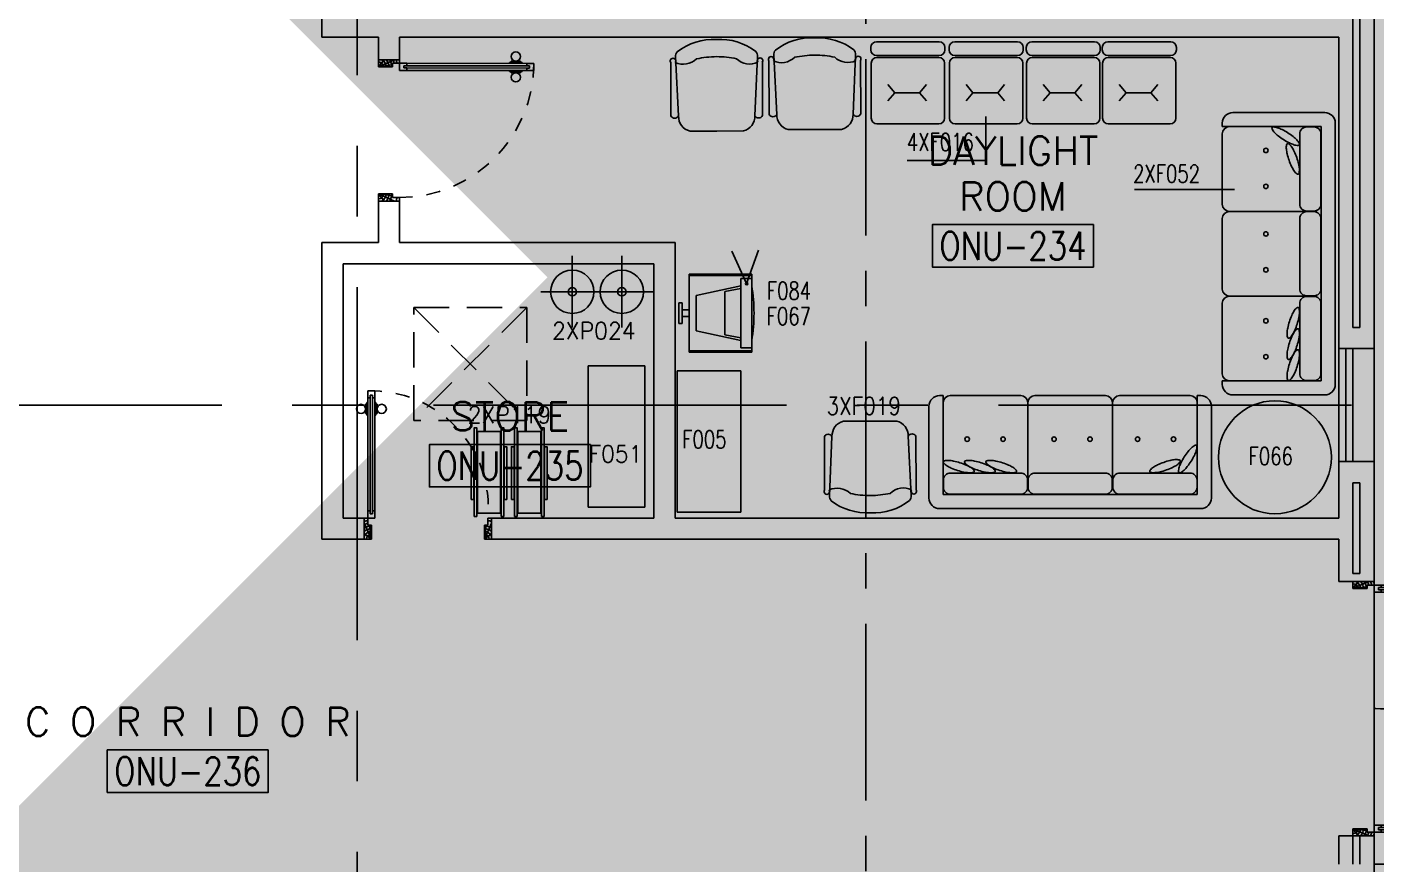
# Model space of a CAD drawing. Extents: x 88852.7 to 88945.7, y 39921.6 to 40001.1.
# Drawn here: x 88883.63 to 88893.18, y 39936.03 to 39941.96 of the extents above; entities that cross this region are included whole.
import ezdxf
from ezdxf.enums import TextEntityAlignment as Align

# ---------------------------------------------------------------- set-up
doc = ezdxf.new("R2010")
doc.units = 0
doc.header["$MEASUREMENT"] = 0
for name, pattern in [('CENTER', [2, 1.25, -0.25, 0.25, -0.25]), ('CENTERX2', [4, 2.5, -0.5, 0.5, -0.5]), ('HIDDEN', [0.375, 0.25, -0.125])]:
    doc.linetypes.add(name, pattern=pattern)
for name, color, linetype in [('A-TEXT', 7, 'CONTINUOUS'), ('AXES', 11, 'CENTERX2'), ('AXES1', 11, 'CENTER'), ('DOOR', 7, 'CONTINUOUS'), ('EJ', 9, 'CONTINUOUS'), ('INSUL', 4, 'CONTINUOUS'), ('MEDICAL', 4, 'CONTINUOUS'), ('NON-MEDICAL', 4, 'CONTINUOUS'), ('RM-BOX', 4, 'CONTINUOUS'), ('RM-NAME', 2, 'CONTINUOUS'), ('RM-NO', 2, 'CONTINUOUS'), ('ROOF', 7, 'CONTINUOUS'), ('SHAFT', 4, 'CONTINUOUS'), ('WALL', 4, 'CONTINUOUS'), ('WIN', 3, 'CONTINUOUS')]:
    doc.layers.add(name, color=color, linetype=linetype)
doc.styles.add('ROMANS', font='ROMANS.shx', dxfattribs={"width": 0.6})
doc.dimstyles.new('DIM-OUT', dxfattribs={"dimscale": 0, "dimtxt": 0.24, "dimasz": 0.08, "dimexe": 0.02, "dimexo": 0.02, "dimgap": 0.05, "dimtad": 1, "dimdec": 0, "dimlfac": 1000, "dimzin": 0, "dimdsep": 46, "dimtxsty": 'ROMANS', "dimblk1": 'ARCHTICK', "dimblk2": 'ARCHTICK', "dimsah": 1, "dimcen": 0.01, "dimdle": 0.08, "dimclrd": 4, "dimclre": 4, "dimclrt": 2, "dimadec": 0, "dimazin": 0, "dimtp": 2, "dimtm": 2, "dimtfac": 0.114286, "dimtdec": 0, "dimtix": 1, "dimtmove": 2, "dimatfit": 3, "dimldrblk": 'ARCHTICK', "dimfxl": 0, "dimtolj": 1, "dimtzin": 0, "dimarcsym": 0})

# ---------------------------------------------------------------- blocks, each defined once
blk = doc.blocks.new('D1000')
at = {"layer": 'DOOR', "color": 7, "linetype": 'ByBlock'}
for p, q in [((0, 0), (-150, 0)), ((-150, 0), (-150, -25)), ((-150, 0), (0, 0)), ((0, -50), (-113.7, 0)), ((0, -50), (-40.1, 0)), ((0, -50), (0, 0)), ((-1050, -25.2), (-1100, -25.2)), ((-1100, -75.2), (-1100, -25.2)), ((-1100, -25.2), (-1100, -75.2)), ((-1050, -75.2), (-1100, -75.2)), ((-1050, -42.2), (-1070, -42.2)), ((-1070, -42.2), (-1070, -58.2)), ((-1050, -58.2), (-1070, -58.2)), ((-1050, -25.2), (-1050, -42.2)), ((-1050, -58.2), (-1050, -75.2)), ((-927.6, -18), (-1017.6, -18)), ((-1017.6, -25.2), (-1017.6, -18)), ((-1017.6, -75.2), (-1017.6, -82.4)), ((-927.6, -82.4), (-1017.6, -82.4)), ((-1005, -9), (-940.2, -9)), ((-1005, -18), (-1005, -9)), ((-1005, -18), (-940.2, -18)), ((-1005, -82.4), (-940.2, -82.4)), ((-1005, -82.4), (-1005, -91.4)), ((-1005, -91.4), (-940.2, -91.4)), ((-940.2, -18), (-940.2, -9)), ((-940.2, -82.4), (-940.2, -91.4)), ((-927.6, -25.2), (-927.6, -18)), ((-927.6, -75.2), (-927.6, -82.4)), ((-200, -42), (-200, -25)), ((-200, -25), (-150, -25)), ((-180, -42), (-200, -42)), ((-200, -75), (-200, -58)), ((-200, -58), (-180, -58)), ((-150, -75), (-200, -75)), ((-180, -58), (-180, -42)), ((-150, -75), (-150, -25)), ((-150, -25), (-100, -25)), ((-100, -25), (-100, -50)), ((0, -50), (-100, -36.6)), ((-100, -50), (0, -50)), ((0, -950), (-113.7, -1000)), ((-100, -975), (-100, -950)), ((0, -950), (-100, -963.4)), ((-100, -950), (0, -950)), ((0, -950), (-40.1, -1000)), ((0, -950), (0, -1000)), ((-150, -975), (-100, -975)), ((-150, -1000), (-150, -975)), ((-150, -1000), (0, -1000)), ((0, -1000), (-150, -1000))]:
    blk.add_line(p, q, dxfattribs=at)
at = {"layer": 'DOOR', "linetype": 'ByBlock'}
for p, q in [((-200, -25), (-1050, -25.2)), ((-200, -42), (-1050, -42.2)), ((-200, -58), (-1050, -58.2)), ((-1050, -75.2), (-200, -75))]:
    blk.add_line(p, q, dxfattribs=at)
at = {"layer": 'DOOR', "color": 7, "linetype": 'ByBlock'}
for centre in [(-972.6, 23.4), (-972.6, -123.7)]:
    blk.add_circle(centre, 32.4, dxfattribs=at)
for centre, radius, start, end in [((0, -50), 134.4, 158.15985, 169.28002), ((0, -50), 74.4, 137.77643, 180), ((0, -50), 54.4, 113.20738, 180), ((0, -50), 154.4, 161.10529, 166.28577), ((0, -50), 114.4, 154.08384, 167.37743), ((0, -50), 94.4, 148.01819, 180), ((0, -50), 34.4, 90, 180), ((0, -50), 14.4, 90, 180), ((0, -950), 94.4, 180, 211.98181), ((0, -950), 74.4, 180, 222.22357), ((0, -950), 54.4, 180, 246.79262), ((0, -950), 34.4, 180, 270), ((0, -950), 14.4, 180, 270), ((0, -950), 154.4, 193.71423, 198.89471), ((0, -950), 134.4, 190.71998, 201.84015)]:
    blk.add_arc(centre, radius, start, end, dxfattribs=at)
at = {"layer": 'DOOR', "linetype": 'HIDDEN', "ltscale": 0.5}
blk.add_arc((-149.4, -24.5), 950.5, 180.04344, 269.96673, dxfattribs=at)
blk = doc.blocks.new('RM1')
at = {"layer": 'RM-BOX'}
blk.add_lwpolyline([(569.9, -200), (-569.9, -200), (-569.9, -500), (569.9, -500)], close=True, dxfattribs=at)
at = {"layer": 'RM-NAME', "style": 'ROMANS'}
for tag, p in [('ROOMNAME1', (0, 323.8)), ('ROOMNAME2', (0, 0))]:
    blk.add_attdef(tag, text='', height=200, dxfattribs=at).set_placement(p, align=Align.MIDDLE)
at = {"layer": 'RM-NO', "style": 'ROMANS', "width": 0.8}
blk.add_attdef('ROOMNO', text='', height=200, dxfattribs=at).set_placement((0, -350), align=Align.MIDDLE)
blk = doc.blocks.new('DOOR90')
at = {"layer": 'DOOR', "linetype": 'ByBlock'}
for p, q in [((0, 0), (-150, 0)), ((-200, -25), (-1000, -25)), ((-200, -42), (-1000, -42)), ((-200, -58), (-1000, -58)), ((-1000, -75), (-200, -75))]:
    blk.add_line(p, q, dxfattribs=at)
at = {"layer": 'DOOR', "color": 0, "linetype": 'ByBlock'}
for p, q in [((-150, 0), (-150, -25)), ((-150, 0), (0, 0)), ((0, -50), (0, 0)), ((-1050, -25), (-1050, -75)), ((-1050, -75), (-1050, -25)), ((-1000, -25), (-1050, -25)), ((-1000, -75), (-1050, -75)), ((-1020, -42), (-1020, -58)), ((-1000, -42), (-1020, -42)), ((-1000, -58), (-1020, -58)), ((-1000, -25), (-1000, -42)), ((-1000, -58), (-1000, -75)), ((-967.6, -25), (-967.6, -17.8)), ((-877.6, -17.8), (-967.6, -17.8)), ((-967.6, -75), (-967.6, -82.2)), ((-877.6, -82.2), (-967.6, -82.2)), ((-955, -17.8), (-955, -8.8)), ((-955, -8.8), (-890.2, -8.8)), ((-955, -17.8), (-890.2, -17.8)), ((-955, -82.2), (-955, -91.2)), ((-955, -82.2), (-890.2, -82.2)), ((-955, -91.2), (-890.2, -91.2)), ((-890.2, -17.8), (-890.2, -8.8)), ((-890.2, -82.2), (-890.2, -91.2)), ((-877.6, -25), (-877.6, -17.8)), ((-877.6, -75), (-877.6, -82.2)), ((-200, -42), (-200, -25)), ((-200, -25), (-150, -25)), ((-180, -42), (-200, -42)), ((-200, -75), (-200, -58)), ((-200, -58), (-180, -58)), ((-150, -75), (-200, -75)), ((-180, -58), (-180, -42)), ((-150, -75), (-150, -25)), ((-150, -25), (-100, -25)), ((-100, -25), (-100, -50)), ((-100, -50), (0, -50)), ((-100, -850), (0, -850)), ((-100, -875), (-100, -850)), ((0, -850), (0, -900)), ((-150, -900), (-150, -875)), ((-150, -875), (-100, -875)), ((0, -900), (-150, -900)), ((-150, -900), (0, -900))]:
    blk.add_line(p, q, dxfattribs=at)
at = {"layer": 'DOOR', "color": 9, "linetype": 'ByBlock'}
for p, q in [((0, -50), (-113.7, 0)), ((0, -50), (-40.1, 0)), ((0, -50), (-100, -36.6)), ((0, -850), (-113.7, -900)), ((0, -850), (-100, -863.4)), ((0, -850), (-40.1, -900))]:
    blk.add_line(p, q, dxfattribs=at)
at = {"layer": 'DOOR', "color": 0, "linetype": 'ByBlock'}
for centre in [(-922.6, 23.5), (-922.6, -123.5)]:
    blk.add_circle(centre, 32.4, dxfattribs=at)
at = {"layer": 'DOOR', "color": 9, "linetype": 'ByBlock'}
for centre, radius, start, end in [((0, -50), 74.4, 137.77643, 180), ((0, -50), 54.4, 113.20738, 180), ((0, -50), 154.4, 161.10529, 166.28577), ((0, -50), 134.4, 158.15985, 169.28002), ((0, -50), 114.4, 154.08384, 167.37743), ((0, -50), 94.4, 148.01819, 180), ((0, -50), 34.4, 90, 180), ((0, -50), 14.4, 90, 180), ((0, -850), 94.4, 180, 211.98181), ((0, -850), 74.4, 180, 222.22357), ((0, -850), 54.4, 180, 246.79262), ((0, -850), 34.4, 180, 270), ((0, -850), 14.4, 180, 270), ((0, -850), 154.4, 193.71423, 198.89471), ((0, -850), 134.4, 190.71998, 201.84015)]:
    blk.add_arc(centre, radius, start, end, dxfattribs=at)
at = {"layer": 'DOOR', "linetype": 'HIDDEN', "ltscale": 0.5}
blk.add_arc((-222.2, -50), 828.2, 178.27012, 275.00304, dxfattribs=at)
blk = doc.blocks.new('A$C272A55A0')
at = {"layer": 'DOOR', "color": 0, "linetype": 'ByBlock'}
for p, q in [((0, 900.4), (0, 1050.4)), ((50, 1050.4), (0, 1050.4)), ((50, 950.4), (50, 1050.4)), ((1750, 950.4), (1750, 1050.4)), ((1750, 1050.4), (1800, 1050.4)), ((1800, 1050.4), (1800, 900.4)), ((0, 900.4), (25, 900.4)), ((25, 950.4), (50, 950.4)), ((25, 900.4), (25, 950.4)), ((75, 900.4), (25, 900.4)), ((25, 850.4), (25, 900.4)), ((58, 870.4), (42, 870.4)), ((42, 870.4), (42, 850.4)), ((58, 850.4), (58, 870.4)), ((75, 900.4), (75, 850.4)), ((1725, 900.4), (1775, 900.4)), ((1725, 900.4), (1725, 850.4)), ((1742, 870.4), (1758, 870.4)), ((1742, 850.4), (1742, 870.4)), ((1775, 950.4), (1750, 950.4)), ((1758, 870.4), (1758, 850.4)), ((1775, 900.4), (1775, 950.4)), ((1800, 900.4), (1775, 900.4)), ((1775, 850.4), (1775, 900.4)), ((42, 850.4), (25, 850.4)), ((75, 850.4), (58, 850.4)), ((1725, 850.4), (1742, 850.4)), ((1758, 850.4), (1775, 850.4)), ((1717.8, 160.1), (1708.8, 160.1)), ((1708.8, 95.3), (1708.8, 160.1)), ((1725, 172.7), (1717.8, 172.7)), ((1717.8, 172.7), (1717.8, 82.7)), ((1717.8, 95.3), (1717.8, 160.1)), ((1775, 172.7), (1782.2, 172.7)), ((1782.2, 172.7), (1782.2, 82.7)), ((1782.2, 160.1), (1791.2, 160.1)), ((1782.2, 95.3), (1782.2, 160.1)), ((1791.2, 95.3), (1791.2, 160.1)), ((25, 50.4), (42, 50.4)), ((25, 50.4), (25, 0.4)), ((25, 0.4), (75, 0.4)), ((75, 0.4), (25, 0.4)), ((42, 50.4), (42, 30.4)), ((42, 30.4), (58, 30.4)), ((58, 50.4), (75, 50.4)), ((58, 50.4), (58, 30.4)), ((75, 50.4), (75, 0.4)), ((1717.8, 95.3), (1708.8, 95.3)), ((1725, 82.7), (1717.8, 82.7)), ((1742, 50.4), (1725, 50.4)), ((1725, 50.4), (1725, 0.4)), ((1775, 0.4), (1725, 0.4)), ((1725, 0.4), (1775, 0.4)), ((1742, 50.4), (1742, 30.4)), ((1758, 30.4), (1742, 30.4)), ((1775, 50.4), (1758, 50.4)), ((1758, 50.4), (1758, 30.4)), ((1775, 82.7), (1782.2, 82.7)), ((1775, 50.4), (1775, 0.4)), ((1782.2, 95.3), (1791.2, 95.3))]:
    blk.add_line(p, q, dxfattribs=at)
at = {"layer": 'DOOR', "color": 9, "linetype": 'ByBlock'}
for p, q in [((50, 1050.4), (0, 1010.2)), ((50, 1050.4), (0, 936.6)), ((50, 1050.4), (36.6, 950.4)), ((1750, 1050.4), (1800, 1010.2)), ((1750, 1050.4), (1800, 936.6)), ((1750, 1050.4), (1763.4, 950.4))]:
    blk.add_line(p, q, dxfattribs=at)
at = {"layer": 'DOOR', "linetype": 'ByBlock'}
for p, q in [((25, 850.4), (25, 50.4)), ((42, 850.4), (42, 50.4)), ((58, 850.4), (58, 50.4)), ((75, 50.4), (75, 850.4)), ((1725, 50.4), (1725, 850.4)), ((1742, 850.4), (1742, 50.4)), ((1758, 850.4), (1758, 50.4)), ((1775, 850.4), (1775, 50.4))]:
    blk.add_line(p, q, dxfattribs=at)
at = {"layer": 'DOOR', "color": 0, "linetype": 'ByBlock'}
for centre in [(1676.5, 127.7), (1823.5, 127.7)]:
    blk.add_circle(centre, 32.4, dxfattribs=at)
at = {"layer": 'DOOR', "color": 9, "linetype": 'ByBlock'}
for centre, radius, start, end in [((50, 1050.4), 54.4, 203.20738, 270), ((50, 1050.4), 74.4, 227.77643, 270), ((50, 1050.4), 94.4, 238.01819, 270), ((50, 1050.4), 34.4, 180, 270), ((50, 1050.4), 14.4, 180, 270), ((1750, 1050.4), 14.4, 270, 0), ((1750, 1050.4), 34.4, 270, 0), ((1750, 1050.4), 54.4, 270, 336.79262), ((1750, 1050.4), 74.4, 270, 312.22357), ((1750, 1050.4), 94.4, 270, 301.98181), ((50, 1050.4), 114.4, 244.08384, 257.37743), ((50, 1050.4), 134.4, 248.15985, 259.28002), ((50, 1050.4), 154.4, 251.10529, 256.28577), ((1750, 1050.4), 114.4, 282.62257, 295.91616), ((1750, 1050.4), 134.4, 280.71998, 291.84015), ((1750, 1050.4), 154.4, 283.71423, 288.89471)]:
    blk.add_arc(centre, radius, start, end, dxfattribs=at)
at = {"layer": 'DOOR', "linetype": 'HIDDEN', "ltscale": 0.5}
for centre, start, end in [((50, 851.4), 268.31738, 3.29648), ((1750, 851.4), 176.70352, 271.68262)]:
    blk.add_arc(centre, 851.4, start, end, dxfattribs=at)
at = {"layer": 'WALL', "linetype": 'ByBlock'}
blk.add_line((1800, 900.4), (1800, 1050.4), dxfattribs=at)

msp = doc.modelspace()

# ---------------------------------------------------------------- linework, layer by layer
at = {"layer": 'AXES'}
for p, q in [((88885.9703, 39921.6153), (88885.9703, 40000.4279)), ((88893.1703, 39921.6153), (88893.1703, 40000.0779)), ((88945.0103, 39939.2796), (88876.9703, 39939.2796))]:
    msp.add_line(p, q, dxfattribs=at)
at = {"layer": 'AXES1'}
msp.add_line((88889.5703, 39928.4796), (88889.5703, 39987.2996), dxfattribs=at)
msp.add_line((88889.5703, 39928.4796), (88889.5703, 39987.2996), dxfattribs=at)
at = {"layer": 'EJ'}
msp.add_line((88893.1703, 39938.1796), (88893.1703, 39936.0796), dxfattribs=at)
at = {"layer": 'INSUL'}
for p, q in [((88893.0203, 39942.4796), (88893.0203, 39939.8296)), ((88893.0703, 39942.4796), (88893.0703, 39939.8296)), ((88893.0203, 39939.8296), (88893.0703, 39939.8296)), ((88893.0203, 39938.7296), (88893.0703, 39938.7296)), ((88893.0203, 39938.7296), (88893.0203, 39938.087)), ((88893.0703, 39938.7296), (88893.0703, 39938.087)), ((88893.0203, 39938.087), (88893.0703, 39938.087)), ((88893.0203, 39936.2296), (88893.0203, 39936.0296)), ((88893.0703, 39936.2296), (88893.0703, 39936.0296))]:
    msp.add_line(p, q, dxfattribs=at)
at = {"layer": 'MEDICAL'}
for p, q in [((88887.493, 39940.0818), (88887.493, 39940.3353)), ((88887.8437, 39940.0818), (88887.8437, 39940.3353)), ((88888.7275, 39940.1396), (88888.6227, 39940.3683)), ((88888.7275, 39940.1396), (88888.8123, 39940.3764)), ((88888.3208, 39939.6545), (88888.3208, 39940.2056)), ((88888.3208, 39940.2056), (88888.7638, 39940.2056)), ((88888.3208, 39940.1958), (88888.7638, 39940.1958)), ((88888.6864, 39940.1234), (88888.3701, 39940.0548)), ((88888.6864, 39939.684), (88888.6864, 39940.1761)), ((88888.6864, 39940.1761), (88888.7638, 39940.1761)), ((88888.7638, 39940.1761), (88888.7638, 39940.2056)), ((88888.7638, 39939.684), (88888.7638, 39940.1761)), ((88887.2692, 39940.0818), (88887.493, 39940.0818)), ((88887.493, 39940.0818), (88887.493, 39939.8284)), ((88887.493, 39940.0818), (88887.7167, 39940.0818)), ((88887.6199, 39940.0818), (88887.8437, 39940.0818)), ((88887.8437, 39940.0818), (88887.8437, 39939.8284)), ((88887.8437, 39940.0818), (88888.0674, 39940.0818)), ((88888.3701, 39939.8053), (88888.3701, 39940.0548)), ((88888.6864, 39940.1047), (88888.5739, 39940.0828)), ((88888.5739, 39939.7773), (88888.5739, 39940.0828)), ((88888.2716, 39940.0039), (88888.2472, 39940.0039)), ((88888.2472, 39939.8562), (88888.2472, 39940.0039)), ((88888.2716, 39939.8562), (88888.2716, 39940.0039)), ((88888.3208, 39939.9547), (88888.2716, 39939.9547)), ((88888.2716, 39939.8562), (88888.2472, 39939.8562)), ((88888.3208, 39939.9055), (88888.2716, 39939.9055)), ((88888.6864, 39939.7367), (88888.3701, 39939.8053)), ((88888.6864, 39939.7554), (88888.5739, 39939.7773)), ((88888.3208, 39939.6643), (88888.7638, 39939.6643)), ((88888.3208, 39939.6545), (88888.7638, 39939.6545)), ((88888.6864, 39939.684), (88888.7638, 39939.684)), ((88888.7638, 39939.684), (88888.7638, 39939.6545)), ((88886.9845, 39939.0922), (88886.8219, 39939.0922)), ((88886.8219, 39939.0922), (88886.8219, 39938.5146)), ((88886.9845, 39938.5146), (88886.9845, 39939.0922)), ((88887.2698, 39939.0922), (88887.1072, 39939.0922)), ((88887.1072, 39939.0922), (88887.1072, 39938.5146)), ((88887.2698, 39938.5146), (88887.2698, 39939.0922)), ((88886.8219, 39938.5146), (88886.9845, 39938.5146)), ((88887.1072, 39938.5146), (88887.2698, 39938.5146))]:
    msp.add_line(p, q, dxfattribs=at)
at = {"layer": 'MEDICAL', "const_width": 0.000738}
for points in [[(88888.6227, 39940.3679, 1), (88888.6227, 39940.3686, 1)], [(88888.8123, 39940.3764, 1), (88888.8123, 39940.3771, 1)]]:
    msp.add_lwpolyline(points, format="xyb", close=True, dxfattribs=at)
at = {"layer": 'MEDICAL'}
for points in [[(88886.7987, 39938.491), (88886.8167, 39938.491), (88886.8167, 39939.1191), (88886.7987, 39939.1191)], [(88887.0077, 39938.491), (88886.9897, 39938.491), (88886.9897, 39939.1191), (88887.0077, 39939.1191)], [(88887.084, 39938.491), (88887.102, 39938.491), (88887.102, 39939.1191), (88887.084, 39939.1191)], [(88887.293, 39938.491), (88887.275, 39938.491), (88887.275, 39939.1191), (88887.293, 39939.1191)], [(88886.7771, 39938.6098), (88886.7951, 39938.6098), (88886.7951, 39938.9841), (88886.7771, 39938.9841)], [(88887.0293, 39938.6098), (88887.0113, 39938.6098), (88887.0113, 39938.9841), (88887.0293, 39938.9841)], [(88887.0624, 39938.6098), (88887.0804, 39938.6098), (88887.0804, 39938.9841), (88887.0624, 39938.9841)], [(88887.3146, 39938.6098), (88887.2966, 39938.6098), (88887.2966, 39938.9841), (88887.3146, 39938.9841)]]:
    msp.add_lwpolyline(points, close=True, dxfattribs=at)
for centre, radius in [((88887.493, 39940.0818), 0.1535), ((88887.8437, 39940.0818), 0.1535), ((88888.7279, 39940.1391), 0.00868), ((88888.7279, 39940.1391), 0.00533), ((88887.493, 39940.0818), 0.0298), ((88887.8437, 39940.0818), 0.0298)]:
    msp.add_circle(centre, radius, dxfattribs=at)
msp.add_arc((88887.5938, 39939.9301), 1.1858, 350.61528, 9.38472, dxfattribs=at)
at = {"layer": 'NON-MEDICAL'}
for p, q in [((88890.0914, 39941.851), (88889.6471, 39941.851)), ((88890.6453, 39941.851), (88890.201, 39941.851)), ((88891.1915, 39941.851), (88890.7472, 39941.851)), ((88891.7299, 39941.851), (88891.2856, 39941.851)), ((88889.6071, 39941.811), (88889.6071, 39941.7938)), ((88889.6071, 39941.811), (88889.6071, 39941.7938)), ((88890.0914, 39941.7538), (88889.6471, 39941.7538)), ((88890.0888, 39941.74), (88889.6497, 39941.74)), ((88890.1314, 39941.811), (88890.1314, 39941.7938)), ((88890.161, 39941.811), (88890.161, 39941.7938)), ((88890.161, 39941.811), (88890.161, 39941.7938)), ((88890.6453, 39941.7538), (88890.201, 39941.7538)), ((88890.6427, 39941.74), (88890.2036, 39941.74)), ((88890.6853, 39941.811), (88890.6853, 39941.7938)), ((88890.7072, 39941.811), (88890.7072, 39941.7938)), ((88890.7072, 39941.811), (88890.7072, 39941.7938)), ((88891.1915, 39941.7538), (88890.7472, 39941.7538)), ((88891.1889, 39941.74), (88890.7497, 39941.74)), ((88891.2315, 39941.811), (88891.2315, 39941.7938)), ((88891.2456, 39941.811), (88891.2456, 39941.7938)), ((88891.2456, 39941.811), (88891.2456, 39941.7938)), ((88891.7299, 39941.7538), (88891.2856, 39941.7538)), ((88891.7273, 39941.74), (88891.2882, 39941.74)), ((88891.7699, 39941.811), (88891.7699, 39941.7938)), ((88889.6097, 39941.7), (88889.6097, 39941.31)), ((88889.6097, 39941.7), (88889.6097, 39941.31)), ((88890.1288, 39941.7), (88890.1288, 39941.31)), ((88890.1636, 39941.7), (88890.1636, 39941.31)), ((88890.1636, 39941.7), (88890.1636, 39941.31)), ((88890.6827, 39941.7), (88890.6827, 39941.31)), ((88890.7097, 39941.7), (88890.7097, 39941.31)), ((88890.7097, 39941.7), (88890.7097, 39941.31)), ((88891.2289, 39941.7), (88891.2289, 39941.31)), ((88891.2482, 39941.7), (88891.2482, 39941.31)), ((88891.2482, 39941.7), (88891.2482, 39941.31)), ((88891.7673, 39941.7), (88891.7673, 39941.31)), ((88889.7762, 39941.4911), (88889.7276, 39941.5495)), ((88889.9513, 39941.4911), (88890, 39941.5495)), ((88890.3301, 39941.4911), (88890.2815, 39941.5495)), ((88890.5052, 39941.4911), (88890.5539, 39941.5495)), ((88890.8763, 39941.4911), (88890.8276, 39941.5495)), ((88891.0514, 39941.4911), (88891.1001, 39941.5495)), ((88891.4147, 39941.4911), (88891.366, 39941.5495)), ((88891.5898, 39941.4911), (88891.6385, 39941.5495)), ((88889.7762, 39941.4911), (88889.7276, 39941.4327)), ((88889.7762, 39941.4911), (88889.9513, 39941.4911)), ((88889.9513, 39941.4911), (88890, 39941.4327)), ((88890.3301, 39941.4911), (88890.2815, 39941.4327)), ((88890.3301, 39941.4911), (88890.5052, 39941.4911)), ((88890.5052, 39941.4911), (88890.5539, 39941.4327)), ((88890.8763, 39941.4911), (88890.8276, 39941.4327)), ((88890.8763, 39941.4911), (88891.0514, 39941.4911)), ((88891.0514, 39941.4911), (88891.1001, 39941.4327)), ((88891.4147, 39941.4911), (88891.366, 39941.4327)), ((88891.4147, 39941.4911), (88891.5898, 39941.4911)), ((88891.5898, 39941.4911), (88891.6385, 39941.4327)), ((88890.0888, 39941.27), (88889.6497, 39941.27)), ((88890.6427, 39941.27), (88890.2036, 39941.27)), ((88891.1889, 39941.27), (88890.7497, 39941.27)), ((88891.7273, 39941.27), (88891.2882, 39941.27)), ((88892.0955, 39941.2757), (88892.0955, 39941.2507)), ((88892.1705, 39941.3507), (88892.8205, 39941.3507)), ((88892.8955, 39939.4257), (88892.8955, 39941.2757)), ((88892.0955, 39941.2507), (88892.7955, 39941.2507)), ((88892.7955, 39939.4507), (88892.7955, 39941.2507)), ((88892.1455, 39940.6507), (88892.7356, 39940.6507)), ((88892.1455, 39940.0507), (88892.7413, 39940.0507)), ((88887.6062, 39939.5572), (88887.6062, 39938.5572)), ((88888.0062, 39939.5572), (88887.6062, 39939.5572)), ((88888.0062, 39938.5572), (88888.0062, 39939.5572)), ((88888.2354, 39938.5213), (88888.2354, 39939.5213)), ((88888.2354, 39939.5213), (88888.6854, 39939.5213)), ((88888.6854, 39939.5213), (88888.6854, 39938.5213)), ((88892.0955, 39939.4507), (88892.7955, 39939.4507)), ((88892.0955, 39939.4257), (88892.0955, 39939.4507)), ((88892.1705, 39939.3507), (88892.8205, 39939.3507)), ((88890.0184, 39939.2712), (88890.0184, 39938.6212)), ((88890.0934, 39939.3462), (88890.1184, 39939.3462)), ((88890.1184, 39939.3462), (88890.1184, 39938.6462)), ((88890.7184, 39939.2962), (88890.7184, 39938.7004)), ((88891.3184, 39939.2962), (88891.3184, 39938.7061)), ((88891.9184, 39939.3462), (88891.9184, 39938.6462)), ((88891.9434, 39939.3462), (88891.9184, 39939.3462)), ((88892.0184, 39939.2712), (88892.0184, 39938.6212)), ((88890.1184, 39938.6462), (88891.9184, 39938.6462)), ((88887.6062, 39938.5572), (88888.0062, 39938.5572)), ((88888.6854, 39938.5213), (88888.2354, 39938.5213)), ((88890.0934, 39938.5462), (88891.9434, 39938.5462))]:
    msp.add_line(p, q, dxfattribs=at)
at = {"layer": 'NON-MEDICAL', "extrusion": (0, 0, -1)}
for p, q in [((88888.2453, 39941.3265), (88888.2243, 39941.7463)), ((88888.8038, 39941.7482), (88888.7858, 39941.3284)), ((88888.9403, 39941.3377), (88888.9193, 39941.7575)), ((88889.4988, 39941.7594), (88889.4807, 39941.3396)), ((88888.1912, 39941.3264), (88888.1899, 39941.7047)), ((88888.8398, 39941.3286), (88888.8385, 39941.7069)), ((88888.8862, 39941.3376), (88888.8849, 39941.7159)), ((88889.5348, 39941.3398), (88889.5335, 39941.7181)), ((88888.3267, 39941.2187), (88888.5159, 39941.2194)), ((88888.5159, 39941.2194), (88888.7051, 39941.22)), ((88889.0217, 39941.2299), (88889.2109, 39941.2306)), ((88889.2109, 39941.2306), (88889.4, 39941.2312)), ((88889.6015, 39939.1655), (88889.4123, 39939.1648)), ((88889.7906, 39939.1661), (88889.6015, 39939.1655)), ((88889.2776, 39939.0563), (88889.2789, 39938.6779)), ((88889.3135, 39938.6366), (88889.3316, 39939.0565)), ((88889.8721, 39939.0583), (88889.893, 39938.6386)), ((88889.9261, 39939.0585), (88889.9274, 39938.6802))]:
    msp.add_line(p, q, dxfattribs=at)
at = {"layer": 'NON-MEDICAL'}
for points in [[(88892.1455, 39940.6507, -0.394437), (88892.0955, 39940.7007), (88892.0955, 39941.2007, -0.394437), (88892.1455, 39941.2507)], [(88892.1455, 39940.0507, -0.394437), (88892.0955, 39940.1007), (88892.0955, 39940.6007, -0.394437), (88892.1455, 39940.6507)], [(88892.1455, 39939.4507, -0.394437), (88892.0955, 39939.5007), (88892.0955, 39940.0007, -0.394437), (88892.1455, 39940.0507)], [(88890.1184, 39939.2962, -0.394437), (88890.1684, 39939.3462), (88890.6684, 39939.3462, -0.394437), (88890.7184, 39939.2962)], [(88890.7184, 39939.2962, -0.394437), (88890.7684, 39939.3462), (88891.2684, 39939.3462, -0.394437), (88891.3184, 39939.2962)], [(88891.3184, 39939.2962, -0.394437), (88891.3684, 39939.3462), (88891.8684, 39939.3462, -0.394437), (88891.9184, 39939.2962)]]:
    msp.add_lwpolyline(points, format="xyb", dxfattribs=at)
for points in [[(88892.6409, 39941.122, -0.262088), (88892.6325, 39941.1175, -0.074942), (88892.6018, 39941.1227, -0.035649), (88892.5701, 39941.1357, -0.025946), (88892.5291, 39941.1588, -0.025946), (88892.4907, 39941.1859, -0.035649), (88892.4653, 39941.209, -0.074942), (88892.4474, 39941.2346, -0.262088), (88892.4479, 39941.2441, -0.262088), (88892.4563, 39941.2486, -0.074942), (88892.487, 39941.2433, -0.035649), (88892.5187, 39941.2303, -0.025946), (88892.5598, 39941.2073, -0.025946), (88892.5982, 39941.1801, -0.035649), (88892.6235, 39941.157, -0.074942), (88892.6414, 39941.1314, -0.262088)], [(88892.7936, 39941.1989, 0.414214), (88892.7436, 39941.2489), (88892.6936, 39941.2489, 0.414214), (88892.6436, 39941.1989), (88892.6436, 39940.7026, 0.414214), (88892.6936, 39940.6526), (88892.7436, 39940.6526, 0.414214), (88892.7936, 39940.7026)], [(88892.6331, 39940.9147, -0.262088), (88892.6237, 39940.9164, -0.074942), (88892.6028, 39940.9395, -0.035649), (88892.5859, 39940.9693, -0.025946), (88892.5679, 39941.0128, -0.025946), (88892.5546, 39941.0579, -0.035649), (88892.549, 39941.0917, -0.074942), (88892.5507, 39941.1229, -0.262088), (88892.557, 39941.13, -0.262088), (88892.5663, 39941.1284, -0.074942), (88892.5872, 39941.1053, -0.035649), (88892.6041, 39941.0754, -0.025946), (88892.6221, 39941.0319, -0.025946), (88892.6354, 39940.9868, -0.035649), (88892.6411, 39940.953, -0.074942), (88892.6393, 39940.9219, -0.262088)], [(88892.7936, 39940.5989, 0.414214), (88892.7436, 39940.6489), (88892.6936, 39940.6489, 0.414214), (88892.6436, 39940.5989), (88892.6436, 39940.1026, 0.414214), (88892.6936, 39940.0526), (88892.7436, 39940.0526, 0.414214), (88892.7936, 39940.1026)], [(88892.7936, 39939.9989, 0.414214), (88892.7436, 39940.0489), (88892.6936, 39940.0489, 0.414214), (88892.6436, 39939.9989), (88892.6436, 39939.5026, 0.414214), (88892.6936, 39939.4526), (88892.7436, 39939.4526, 0.414214), (88892.7936, 39939.5026)], [(88892.5633, 39939.7528, -0.262088), (88892.5568, 39939.7597, -0.074942), (88892.5541, 39939.7908, -0.035649), (88892.5586, 39939.8248, -0.025946), (88892.5705, 39939.8703, -0.025946), (88892.5871, 39939.9143, -0.035649), (88892.603, 39939.9447, -0.074942), (88892.6232, 39939.9685, -0.262088), (88892.6325, 39939.9704, -0.262088), (88892.639, 39939.9635, -0.074942), (88892.6417, 39939.9324, -0.035649), (88892.6372, 39939.8984, -0.025946), (88892.6252, 39939.8529, -0.025946), (88892.6087, 39939.8088, -0.035649), (88892.5928, 39939.7785, -0.074942), (88892.5726, 39939.7547, -0.262088)], [(88892.5633, 39939.6022, -0.262088), (88892.5568, 39939.6092, -0.074942), (88892.5541, 39939.6402, -0.035649), (88892.5586, 39939.6742, -0.025946), (88892.5705, 39939.7197, -0.025946), (88892.5871, 39939.7638, -0.035649), (88892.603, 39939.7941, -0.074942), (88892.6232, 39939.8179, -0.262088), (88892.6325, 39939.8198, -0.262088), (88892.639, 39939.8129, -0.074942), (88892.6417, 39939.7818, -0.035649), (88892.6372, 39939.7479, -0.025946), (88892.6252, 39939.7023, -0.025946), (88892.6087, 39939.6583, -0.035649), (88892.5928, 39939.6279, -0.074942), (88892.5726, 39939.6042, -0.262088)], [(88892.5633, 39939.4527, -0.262088), (88892.5568, 39939.4596, -0.074942), (88892.5541, 39939.4907, -0.035649), (88892.5586, 39939.5247, -0.025946), (88892.5705, 39939.5702, -0.025946), (88892.5871, 39939.6142, -0.035649), (88892.603, 39939.6446, -0.074942), (88892.6232, 39939.6684, -0.262088), (88892.6325, 39939.6703, -0.262088), (88892.639, 39939.6633, -0.074942), (88892.6417, 39939.6323, -0.035649), (88892.6372, 39939.5983, -0.025946), (88892.6252, 39939.5528, -0.025946), (88892.6087, 39939.5087, -0.035649), (88892.5928, 39939.4784, -0.074942), (88892.5726, 39939.4546, -0.262088)], [(88891.7896, 39938.8008, -0.262088), (88891.7851, 39938.8092, -0.074942), (88891.7903, 39938.8399, -0.035649), (88891.8033, 39938.8716, -0.025946), (88891.8264, 39938.9126, -0.025946), (88891.8536, 39938.9511, -0.035649), (88891.8767, 39938.9764, -0.074942), (88891.9022, 39938.9943, -0.262088), (88891.9117, 39938.9938, -0.262088), (88891.9162, 39938.9854, -0.074942), (88891.911, 39938.9547, -0.035649), (88891.898, 39938.923, -0.025946), (88891.8749, 39938.8819, -0.025946), (88891.8477, 39938.8435, -0.035649), (88891.8246, 39938.8182, -0.074942), (88891.7991, 39938.8003, -0.262088)], [(88890.1203, 39938.8784, -0.262088), (88890.1273, 39938.8849, -0.074942), (88890.1583, 39938.8876, -0.035649), (88890.1923, 39938.8831, -0.025946), (88890.2378, 39938.8712, -0.025946), (88890.2819, 39938.8546, -0.035649), (88890.3122, 39938.8387, -0.074942), (88890.336, 39938.8185, -0.262088), (88890.3379, 39938.8092, -0.262088), (88890.331, 39938.8027, -0.074942), (88890.2999, 39938.8, -0.035649), (88890.2659, 39938.8045, -0.025946), (88890.2204, 39938.8165, -0.025946), (88890.1764, 39938.833, -0.035649), (88890.146, 39938.8489, -0.074942), (88890.1222, 39938.8691, -0.262088)], [(88890.2699, 39938.8784, -0.262088), (88890.2768, 39938.8849, -0.074942), (88890.3079, 39938.8876, -0.035649), (88890.3419, 39938.8831, -0.025946), (88890.3874, 39938.8712, -0.025946), (88890.4314, 39938.8546, -0.035649), (88890.4618, 39938.8387, -0.074942), (88890.4856, 39938.8185, -0.262088), (88890.4875, 39938.8092, -0.262088), (88890.4806, 39938.8027, -0.074942), (88890.4495, 39938.8, -0.035649), (88890.4155, 39938.8045, -0.025946), (88890.37, 39938.8165, -0.025946), (88890.3259, 39938.833, -0.035649), (88890.2956, 39938.8489, -0.074942), (88890.2718, 39938.8691, -0.262088)], [(88890.4204, 39938.8784, -0.262088), (88890.4274, 39938.8849, -0.074942), (88890.4585, 39938.8876, -0.035649), (88890.4924, 39938.8831, -0.025946), (88890.5379, 39938.8712, -0.025946), (88890.582, 39938.8546, -0.035649), (88890.6123, 39938.8387, -0.074942), (88890.6361, 39938.8185, -0.262088), (88890.638, 39938.8092, -0.262088), (88890.6311, 39938.8027, -0.074942), (88890.6, 39938.8, -0.035649), (88890.5661, 39938.8045, -0.025946), (88890.5205, 39938.8165, -0.025946), (88890.4765, 39938.833, -0.035649), (88890.4462, 39938.8489, -0.074942), (88890.4224, 39938.8691, -0.262088)], [(88891.5824, 39938.8086, -0.262088), (88891.584, 39938.818, -0.074942), (88891.6071, 39938.8389, -0.035649), (88891.637, 39938.8558, -0.025946), (88891.6805, 39938.8738, -0.025946), (88891.7256, 39938.8871, -0.035649), (88891.7594, 39938.8927, -0.074942), (88891.7905, 39938.891, -0.262088), (88891.7977, 39938.8847, -0.262088), (88891.7961, 39938.8754, -0.074942), (88891.7729, 39938.8545, -0.035649), (88891.7431, 39938.8376, -0.025946), (88891.6996, 39938.8196, -0.025946), (88891.6545, 39938.8063, -0.035649), (88891.6207, 39938.8007, -0.074942), (88891.5895, 39938.8024, -0.262088)], [(88890.6665, 39938.6481, 0.414214), (88890.7165, 39938.6981), (88890.7165, 39938.7481, 0.414214), (88890.6665, 39938.7981), (88890.1702, 39938.7981, 0.414214), (88890.1202, 39938.7481), (88890.1202, 39938.6981, 0.414214), (88890.1702, 39938.6481)], [(88891.2665, 39938.6481, 0.414214), (88891.3165, 39938.6981), (88891.3165, 39938.7481, 0.414214), (88891.2665, 39938.7981), (88890.7702, 39938.7981, 0.414214), (88890.7202, 39938.7481), (88890.7202, 39938.6981, 0.414214), (88890.7702, 39938.6481)], [(88891.8665, 39938.6481, 0.414214), (88891.9165, 39938.6981), (88891.9165, 39938.7481, 0.414214), (88891.8665, 39938.7981), (88891.3702, 39938.7981, 0.414214), (88891.3202, 39938.7481), (88891.3202, 39938.6981, 0.414214), (88891.3702, 39938.6481)]]:
    msp.add_lwpolyline(points, format="xyb", close=True, dxfattribs=at)
for centre, radius in [((88892.404, 39941.0821), 0.0156), ((88892.404, 39940.8278), 0.0156), ((88892.404, 39940.4909), 0.0156), ((88892.404, 39940.2366), 0.0156), ((88892.404, 39939.8757), 0.0156), ((88892.404, 39939.6213), 0.0156), ((88892.4681, 39938.9094), 0.4), ((88890.289, 39939.0377), 0.0156), ((88890.5433, 39939.0377), 0.0156), ((88890.9042, 39939.0377), 0.0156), ((88891.1586, 39939.0377), 0.0156), ((88891.4954, 39939.0377), 0.0156), ((88891.7498, 39939.0377), 0.0156)]:
    msp.add_circle(centre, radius, dxfattribs=at)
at = {"layer": 'NON-MEDICAL', "extrusion": (0, 0, -1)}
for centre, radius, start, end in [((-88888.4903, 39941.4566), 0.412, 51.85124, 93.24743), ((-88888.5398, 39941.4568), 0.412, 86.36093, 127.75712), ((-88889.1853, 39941.4678), 0.412, 51.85124, 93.24743), ((-88889.2348, 39941.468), 0.412, 86.36093, 127.75712), ((-88888.2753, 39941.7483), 0.051, 357.71636, 39.34386), ((-88888.5264, 39940.9957), 0.7509, 78.18141, 89.06074), ((-88888.5069, 39940.9956), 0.7509, 90.54762, 101.42695), ((-88888.7529, 39941.7499), 0.051, 140.2645, 181.892), ((-88888.8225, 39941.7181), 0.0195, 324.64829, 214.96008), ((-88888.9008, 39941.7272), 0.0195, 324.64829, 214.96008), ((-88888.9734, 39941.8388), 0.1352, 225.83657, 294.72766), ((-88888.9702, 39941.7595), 0.051, 357.71636, 39.34386), ((-88889.2214, 39941.0069), 0.7509, 78.18141, 89.06074), ((-88889.2019, 39941.0068), 0.7509, 90.54762, 101.42695), ((-88889.4442, 39941.8404), 0.1352, 244.8807, 313.77179), ((-88889.4479, 39941.7611), 0.051, 140.2645, 181.892), ((-88889.5175, 39941.7293), 0.0195, 324.64829, 214.96008), ((-88888.2059, 39941.716), 0.0195, 324.64829, 214.96008), ((-88888.2784, 39941.8276), 0.1352, 225.83657, 294.72766), ((-88888.7492, 39941.8292), 0.1352, 244.8807, 313.77179), ((-88888.2182, 39941.3405), 0.0304, 207.22552, 332.38284), ((-88888.3532, 39941.3234), 0.108, 284.204, 1.66456), ((-88888.6778, 39941.3245), 0.108, 177.9438, 255.40436), ((-88888.8127, 39941.3425), 0.0304, 207.22552, 332.38284), ((-88888.9132, 39941.3517), 0.0304, 207.22552, 332.38284), ((-88889.0482, 39941.3346), 0.108, 284.204, 1.66456), ((-88889.3728, 39941.3357), 0.108, 177.9438, 255.40436), ((-88889.5077, 39941.3537), 0.0304, 207.22552, 332.38284), ((-88889.4395, 39939.0603), 0.108, 357.9438, 75.40436), ((-88889.7642, 39939.0614), 0.108, 104.204, 181.66456), ((-88889.3046, 39939.0423), 0.0304, 27.22552, 152.38284), ((-88889.8992, 39939.0444), 0.0304, 27.22552, 152.38284), ((-88889.3682, 39938.5557), 0.1352, 64.8807, 133.77179), ((-88889.8389, 39938.5573), 0.1352, 45.83657, 114.72766), ((-88889.2949, 39938.6667), 0.0195, 144.64829, 34.96008), ((-88889.3645, 39938.6349), 0.051, 320.2645, 1.892), ((-88889.5775, 39938.9281), 0.412, 266.36093, 307.75712), ((-88889.6105, 39939.3893), 0.7509, 270.54762, 281.42695), ((-88889.591, 39939.3892), 0.7509, 258.18141, 269.06074), ((-88889.627, 39938.9282), 0.412, 231.85124, 273.24743), ((-88889.8421, 39938.6366), 0.051, 177.71636, 219.34386), ((-88889.9115, 39938.6689), 0.0195, 144.64829, 34.96008)]:
    msp.add_arc(centre, radius, start, end, dxfattribs=at)
at = {"layer": 'NON-MEDICAL'}
for centre, radius, start, end in [((88889.6471, 39941.811), 0.04, 90, 180), ((88890.0914, 39941.811), 0.04, 0, 90), ((88890.201, 39941.811), 0.04, 90, 180), ((88890.6453, 39941.811), 0.04, 0, 90), ((88890.7472, 39941.811), 0.04, 90, 180), ((88891.1915, 39941.811), 0.04, 0, 90), ((88891.2856, 39941.811), 0.04, 90, 180), ((88891.7299, 39941.811), 0.04, 0, 90), ((88889.6471, 39941.7938), 0.04, 180, 270), ((88889.6497, 39941.7), 0.04, 90, 180), ((88890.0888, 39941.7), 0.04, 0, 90), ((88890.0914, 39941.7938), 0.04, 270, 0), ((88890.201, 39941.7938), 0.04, 180, 270), ((88890.2036, 39941.7), 0.04, 90, 180), ((88890.6427, 39941.7), 0.04, 0, 90), ((88890.6453, 39941.7938), 0.04, 270, 0), ((88890.7472, 39941.7938), 0.04, 180, 270), ((88890.7497, 39941.7), 0.04, 90, 180), ((88891.1889, 39941.7), 0.04, 0, 90), ((88891.1915, 39941.7938), 0.04, 270, 0), ((88891.2856, 39941.7938), 0.04, 180, 270), ((88891.2882, 39941.7), 0.04, 90, 180), ((88891.7273, 39941.7), 0.04, 0, 90), ((88891.7299, 39941.7938), 0.04, 270, 0), ((88889.6497, 39941.31), 0.04, 180, 270), ((88890.0888, 39941.31), 0.04, 270, 0), ((88890.2036, 39941.31), 0.04, 180, 270), ((88890.6427, 39941.31), 0.04, 270, 0), ((88890.7497, 39941.31), 0.04, 180, 270), ((88891.1889, 39941.31), 0.04, 270, 0), ((88891.2882, 39941.31), 0.04, 180, 270), ((88891.7273, 39941.31), 0.04, 270, 0), ((88892.1705, 39941.2757), 0.075, 90, 180), ((88892.8205, 39941.2757), 0.075, 0, 90), ((88892.1705, 39939.4257), 0.075, 180, 270), ((88892.8205, 39939.4257), 0.075, 270, 0), ((88890.0934, 39939.2712), 0.075, 90, 180), ((88891.9434, 39939.2712), 0.075, 0, 90), ((88890.0934, 39938.6212), 0.075, 180, 270), ((88891.9434, 39938.6212), 0.075, 270, 0)]:
    msp.add_arc(centre, radius, start, end, dxfattribs=at)
at = {"layer": 'ROOF'}
msp.add_line((88894.4653, 39936.0296), (88893.1703, 39936.0296), dxfattribs=at)
at = {"layer": 'SHAFT', "color": 4, "linetype": 'HIDDEN'}
for p, q in [((88887.1703, 39939.9696), (88886.3703, 39939.1696)), ((88886.3703, 39939.9696), (88887.1703, 39939.1696))]:
    msp.add_line(p, q, dxfattribs=at)
msp.add_lwpolyline([(88886.3703, 39939.9696), (88887.1703, 39939.9696), (88887.1703, 39939.1696), (88886.3703, 39939.1696)], close=True, dxfattribs=at)
at = {"layer": 'WALL', "linetype": 'ByBlock'}
for p, q in [((88885.7203, 39943.9846), (88885.7203, 39941.8846)), ((88893.1703, 39943.6796), (88893.1703, 39939.6796)), ((88885.7203, 39941.8846), (88886.1203, 39941.8846)), ((88886.1203, 39941.8846), (88886.1203, 39941.7241)), ((88886.2703, 39941.8846), (88892.9203, 39941.8846)), ((88886.2703, 39941.8846), (88886.2703, 39941.7241)), ((88892.9203, 39941.8846), (88892.9203, 39939.6796)), ((88886.2703, 39941.7241), (88886.1203, 39941.7241)), ((88886.1203, 39940.7241), (88886.1203, 39940.4296)), ((88886.2703, 39940.7241), (88886.1203, 39940.7241)), ((88886.2703, 39940.7241), (88886.2703, 39940.4296)), ((88885.7203, 39940.4296), (88885.7203, 39938.3296)), ((88885.7203, 39940.4296), (88886.1203, 39940.4296)), ((88885.7203, 39940.4296), (88885.7203, 39938.3296)), ((88886.2703, 39940.4296), (88888.2203, 39940.4296)), ((88888.2203, 39940.4296), (88888.2203, 39938.4796)), ((88885.8703, 39940.2796), (88885.8703, 39938.4796)), ((88885.8703, 39940.2796), (88888.0703, 39940.2796)), ((88888.0703, 39940.2796), (88888.0703, 39938.4796)), ((88892.9203, 39939.6796), (88893.1703, 39939.6796)), ((88892.9203, 39938.8796), (88892.9203, 39938.4796)), ((88892.9203, 39938.8796), (88893.1703, 39938.8796)), ((88893.1703, 39938.8796), (88893.1703, 39938.3296)), ((88885.8703, 39938.4796), (88886.0203, 39938.4796)), ((88885.8703, 39938.4796), (88886.0203, 39938.4796)), ((88886.0203, 39938.4796), (88886.0203, 39938.3296)), ((88886.9203, 39938.4796), (88888.0703, 39938.4796)), ((88886.9203, 39938.4796), (88888.0703, 39938.4796)), ((88886.9203, 39938.4796), (88886.9203, 39938.3296)), ((88888.2203, 39938.4796), (88892.9203, 39938.4796)), ((88885.7203, 39938.3296), (88886.0203, 39938.3296)), ((88886.9203, 39938.3296), (88892.9203, 39938.3296)), ((88893.1703, 39936.0296), (88893.1703, 39936.0296))]:
    msp.add_line(p, q, dxfattribs=at)
at = {"layer": 'WALL'}
for p, q in [((88892.9203, 39938.3296), (88892.9203, 39938.0296)), ((88893.1703, 39938.3296), (88893.1703, 39938.0296)), ((88892.9203, 39938.0296), (88893.1703, 39938.0296)), ((88892.9203, 39936.2296), (88893.1703, 39936.2296)), ((88892.9203, 39936.2296), (88892.9203, 39936.0296)), ((88893.1703, 39936.2296), (88893.1703, 39936.0296)), ((88893.1703, 39936.0296), (88893.1703, 39936.0796)), ((88893.1703, 39936.0296), (88893.1703, 39936.0796))]:
    msp.add_line(p, q, dxfattribs=at)
at = {"layer": 'WIN'}
for p, q in [((88892.9203, 39939.6796), (88892.9203, 39938.8796)), ((88892.9703, 39939.6796), (88892.9703, 39938.8796)), ((88893.0203, 39939.6796), (88893.0203, 39938.8796)), ((88893.1703, 39939.6796), (88893.1703, 39938.8796))]:
    msp.add_line(p, q, dxfattribs=at)

# ---------------------------------------------------------------- block references
at = {"layer": 'DOOR', "color": 0, "linetype": 'Continuous', "xscale": -0.001000000003841706, "yscale": 0.000999999996565748, "zscale": 0.001}
msp.add_blockref('D1000', (88886.1203, 39941.7241), dxfattribs=at)
at = {"layer": 'DOOR', "color": 0, "linetype": 'ByBlock', "yscale": 0.000999999996565748, "zscale": 0.001, "rotation": 90}
for name, p, xscale in [('DOOR90', (88886.0203, 39938.3296), -0.000999999996565748), ('A$C272A55A0', (88894.0706, 39936.2296), 0.000999999996565748)]:
    msp.add_blockref(name, p, dxfattribs=dict(at, xscale=xscale))
at = {"layer": 'RM-NO', "xscale": 0.001000000003841706, "yscale": 0.000999999996565748, "zscale": 0.001}
for p, values in [((88890.6128, 39940.7567), {'ROOMNO': 'ONU-234', 'ROOMNAME2': 'ROOM', 'ROOMNAME1': 'DAYLIGHT'}), ((88887.0511, 39939.1995), {'ROOMNO': 'ONU-235', 'ROOMNAME2': 'STORE'}), ((88884.7703, 39937.037), {'ROOMNO': 'ONU-236', 'ROOMNAME2': 'C O R R I D O R'})]:
    msp.add_blockref('RM1', p, dxfattribs=at).add_auto_attribs(values)

# ---------------------------------------------------------------- texts
at = {"layer": 'A-TEXT', "color": 7, "style": 'ROMANS', "width": 0.75}
for s, p in [('4XF016', (88889.8625, 39941.079)), ('2XF052', (88891.4638, 39940.8548)), ('F084', (88888.8705, 39940.0262)), ('F067', (88888.8696, 39939.8458)), ('F005', (88888.2714, 39938.9739)), ('F066', (88892.2821, 39938.8552))]:
    msp.add_text(s, height=0.125, dxfattribs=at).set_placement(p)
at = {"layer": 'A-TEXT', "color": 7, "ltscale": 400, "style": 'ROMANS'}
for s, height, width, p in [('2XP024', 0.12, 0.95, (88887.3498, 39939.7454)), ('2XP119', 0.12, 0.95, (88886.7524, 39939.1501)), ('3XF019', 0.125, 0.833974, (88889.2932, 39939.2103)), ('F051', 0.12, 0.95, (88887.6089, 39938.8729))]:
    msp.add_text(s, height=height, dxfattribs=dict(at, width=width)).set_placement(p)

# ---------------------------------------------------------------- leaders
at = {"layer": 'A-TEXT'}
for points in [[(88890.4209, 39941.3221), (88890.4209, 39941.0116), (88889.8647, 39941.0116)], [(88892.182, 39940.8059), (88891.473, 39940.8059)]]:
    msp.add_leader(points, dimstyle='DIM-OUT', override={"dimscale": 1, "dimasz": 40}, dxfattribs=at)

doc.saveas('drawing.dxf')
